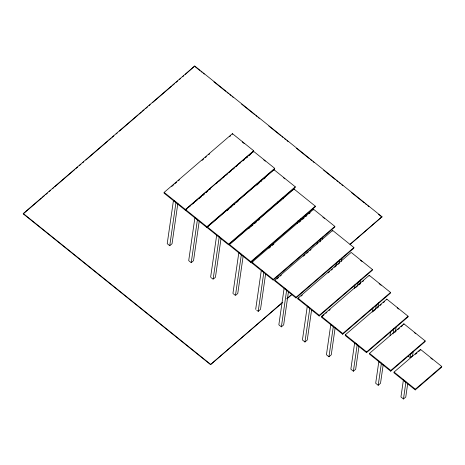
<?xml version="1.0" encoding="UTF-8"?>
<svg xmlns="http://www.w3.org/2000/svg" width="465" height="465" viewBox="0 0 465 465"><rect width="100%" height="100%" fill="white"/><g stroke="black" fill="none" stroke-linecap="round" stroke-linejoin="round"><path stroke-width="0.7" d="M281.935 303.157L210.511 364.624L23.25 213.883L23.302 213.534L194.725 66.013L381.986 216.754L350.069 244.526M252.495 152.421L253.594 151.474L253.698 150.776L232.419 133.647L164.139 192.405L164.04 193.103L185.32 210.232L186.971 208.808M185.337 74.394L194.725 66.013M169.737 245.712L175.991 202.333L173.468 200.305L167.22 243.683L169.737 245.712L172.044 243.724L177.886 203.193M185.32 210.232L185.419 209.535L253.698 150.776M185.593 209.616L185.489 210.314L206.768 227.443L274.629 169.051L274.728 168.353L253.448 151.224L185.593 209.616L206.873 226.746L206.768 227.443M191.225 262.661L197.439 219.544L194.922 217.515L188.709 260.632L191.225 262.661L193.533 260.673L199.229 221.154M207.384 227.001L207.285 227.699L228.565 244.828L295.165 187.511L295.263 186.814L273.984 169.684L207.384 227.001L228.664 244.131L228.565 244.828M210.616 277.221L216.713 234.901L219.236 236.929L213.133 279.25L211.122 277.628M232.32 134.344L232.419 133.647M221.02 238.528L215.44 277.262L213.598 278.849M210.511 364.624L282.534 302.337M229.518 244.549L229.419 245.247L250.699 262.376L315.206 206.861L315.311 206.164L294.031 189.034L229.518 244.549L250.798 261.679L250.699 262.376M232.942 293.45L238.853 252.449L241.37 254.477L235.459 295.478L233.447 293.857M253.349 151.921L253.448 151.224M243.166 256.023L237.766 293.491L235.924 295.083M257.058 184.82L257.261 183.379M260.301 181.815L260.505 180.379M251.896 262.963L252.001 262.266L313.579 209.273L334.858 226.403L334.753 227.1L273.176 280.093L251.896 262.963L253.001 262.016M273.885 170.382L273.984 169.684M255.686 309.318L261.33 270.165L263.847 272.194L258.209 311.347L256.692 310.132M265.643 273.769L260.51 309.359L258.209 311.347M277.599 203.24L277.808 201.804M280.738 200.961L280.947 199.526M283.046 198.979L283.249 197.544M273.176 280.093L273.281 279.395L334.858 226.403M274.821 280.145L274.722 280.843L296.002 297.972L353.807 248.229L353.906 247.531L332.632 230.402L274.821 280.145L296.1 297.28L296.002 297.972M293.927 189.732L294.031 189.034M281.372 326.854L286.667 290.073L284.15 288.05L278.849 324.826L281.372 326.854L283.673 324.872L288.469 291.625M297.49 223.659L297.896 220.834M300.721 220.741L301.024 218.62M303.023 218.753L303.331 216.632M297.885 298.896L297.984 298.199L351.185 252.414L372.465 269.543L372.366 270.241L319.164 316.026L297.885 298.896L298.983 297.955M313.474 209.971L313.579 209.273M317.008 244.073L317.421 241.225M304.953 342.002L309.835 308.126L307.313 306.098L302.43 339.973L304.953 342.002L307.26 340.02L311.631 309.673M320.147 241.829L320.554 238.981M322.553 239.132L322.861 236.999M319.164 316.026L319.263 315.328L372.465 269.543M332.527 231.099L332.632 230.402M321.489 316.421L321.391 317.113L342.67 334.242L390.431 293.148L390.53 292.45L369.251 275.321L321.489 316.421L342.769 333.55L342.67 334.242M335.881 266.451L336.491 262.208M339.113 263.527L339.624 259.993M341.42 261.545L341.932 258.011M328.953 356.789L333.341 326.343L330.818 324.32L326.436 354.76L328.953 356.789L331.26 354.807L335.137 327.901M345.338 334.806L345.239 335.503L366.519 352.633L407.997 316.938L408.096 316.241L386.816 299.111L345.338 334.806L366.618 351.935L366.519 352.633M354.446 288.41L354.958 284.882M357.678 285.498L358.19 281.97M359.881 284.22L360.491 279.988M353.371 371.215L357.19 344.734L354.673 342.705L350.854 369.187L353.371 371.215L355.678 369.233L358.98 346.326M369.152 276.018L369.251 275.321M372.395 312.108L373.011 307.859M375.633 309.178L376.243 304.93M369.53 353.359L369.431 354.057L390.71 371.186L425.068 341.618L425.173 340.921L403.893 323.791L369.53 353.359L390.809 370.489L390.71 371.186M377.935 307.191L378.551 302.948M386.717 299.809L386.816 299.111M378.214 385.282L381.381 363.287L378.865 361.259L375.691 383.253L378.214 385.282L380.515 383.3L383.177 364.851M390.025 335.48L390.647 331.185M393.059 333.928L393.884 328.203M395.366 331.94L396.087 326.93M394.064 372.081L393.965 372.779L415.245 389.908L441.651 367.187L441.75 366.49L420.47 349.36L394.064 372.081L415.344 389.211L415.245 389.908M403.794 324.489L403.893 323.791M403.469 398.987L405.916 382.009L403.399 379.981L400.952 396.959L403.469 398.987L405.776 397.005L407.712 383.561M408.253 356.08L410.264 357.701L410.88 353.441M413.187 351.459L412.571 355.713L410.264 357.701M420.47 349.36L420.372 350.058L418.721 351.476M23.25 213.883L41.379 198.282M42.478 197.334L44.681 195.44M45.779 194.498L47.424 193.08M49.075 191.661L50.72 190.243M52.371 188.825L53.469 187.877M54.568 186.93L74.9 169.434M75.998 168.493L77.643 167.075M79.294 165.656L80.939 164.238M82.59 162.814L83.688 161.872M85.886 159.977L107.863 141.064M108.961 140.122L111.158 138.227M112.263 137.285L113.908 135.867M116.105 133.972L117.203 133.031M119.4 131.136L138.082 115.058M139.18 114.117L141.377 112.222M142.482 111.28L144.127 109.862M145.778 108.444L147.422 107.02M149.073 105.602L150.172 104.66M152.369 102.765L171.602 86.217M172.701 85.269L174.346 83.851M175.997 82.433L177.642 81.015M179.292 79.596L180.391 78.655M182.588 76.76L183.687 75.818M171.748 186.465L173.951 184.57M175.055 183.623L176.706 182.204M178.357 180.78L179.455 179.833M202.031 160.408L203.687 158.983M205.338 157.565L206.437 156.618M208.64 154.717L209.744 153.77M229.565 136.716L230.663 135.768M189.174 206.913L190.824 205.495M192.475 204.071L194.678 202.176M195.782 201.229L197.985 199.334M199.084 198.386L201.287 196.492M202.938 195.068L204.588 193.649M206.245 192.225L207.896 190.801M209.546 189.383L210.645 188.435M216.155 183.698L217.806 182.274M218.905 181.327L221.108 179.432M222.764 178.008L224.415 176.59M226.066 175.166L227.716 173.747M229.367 172.323L231.57 170.428M232.674 169.481L234.325 168.057M235.976 166.639L237.627 165.215M239.277 163.796L240.382 162.849M246.438 157.635L247.537 156.688M249.194 155.264L251.396 153.369M199.171 198.543L201.362 196.66M203.002 195.248L204.094 194.3M206.286 192.417L207.378 191.475M209.57 189.592L210.662 188.651M242.951 160.867L244.596 159.454M246.235 158.042L247.874 156.629M249.519 155.217L250.612 154.275M206.873 226.746L274.728 168.353M227.1 210.645L228.751 209.221M230.402 207.803L232.052 206.379M233.703 204.96L234.808 204.013M237.005 202.118L238.109 201.171M256.825 185.064L259.022 183.169M260.673 181.751L261.778 180.804M263.981 178.909L265.079 177.961M228.664 244.131L295.263 186.814M248.554 228.78L250.193 227.368M251.286 226.426L252.925 225.014M254.57 223.601L256.209 222.194M258.395 220.311L259.487 219.37M250.798 261.679L315.311 206.164M268.944 248.293L270.589 246.874M272.24 245.456L273.891 244.038M299.181 222.27L300.832 220.852M302.483 219.434L304.127 218.015M305.778 216.591L306.877 215.65M309.08 213.755L310.178 212.807M276.925 278.948L278.576 277.529M280.226 276.105L281.325 275.158M303.349 256.209L304.999 254.785M306.65 253.367L308.307 251.943M309.957 250.525L311.056 249.577M286.934 298.553L291.875 294.299M350.116 244.177L381.986 216.754M286.882 298.902L291.828 294.647M296.1 297.28L353.906 247.531M301.175 296.066L302.273 295.118M328.052 272.938L329.697 271.519M331.342 270.107L332.44 269.159M334.631 267.27L335.73 266.329M337.921 264.44L339.02 263.498M321.937 316.642L324.134 314.753M325.785 313.334L326.878 312.393M329.075 310.504L330.173 309.556M355.429 287.823L357.62 285.934M358.718 284.993L360.369 283.574M362.561 281.685L363.659 280.738M342.769 333.55L390.53 292.45M373.075 311.55L375.255 309.673M376.894 308.26L378.533 306.853M380.167 305.441L381.259 304.505M383.445 302.628L384.538 301.686M366.618 351.935L408.096 316.241M394.518 332.463L396.157 331.057M397.79 329.65L399.429 328.244M401.063 326.831L402.702 325.424M390.809 370.489L425.173 340.921M415.419 354.318L417.07 352.894M415.344 389.211L441.75 366.49M194.678 66.361L199.77 70.459M200.897 71.366L202.031 72.278M203.164 73.191L204.292 74.104M213.912 81.846L225.792 91.407M226.926 92.32L228.623 93.686M229.751 94.593L230.884 95.505M232.018 96.418L233.145 97.325M241.631 104.16L254.646 114.634M255.773 115.541L256.907 116.453M258.04 117.366L259.168 118.279M268.787 126.021L280.668 135.582M281.802 136.495L282.929 137.402M284.627 138.768L285.76 139.68M286.893 140.593L288.021 141.5M296.507 148.335L309.521 158.809M310.655 159.716L311.783 160.628M312.916 161.541L314.049 162.454M323.663 170.196L335.544 179.757M336.677 180.67L337.805 181.577M338.939 182.489L340.636 183.855M341.769 184.768L342.897 185.675M351.383 192.51L364.397 202.984M365.531 203.891L366.658 204.803M367.792 205.716L368.925 206.629M378.539 214.371L381.934 217.103M242.253 141.953L244.265 143.575M263.789 159.931L265.3 161.152M283.319 177.584L284.83 178.798M322.908 217.172L324.419 218.387M360.515 260.313L362.026 261.533M379.085 283.621L381.097 285.248M397.156 307.818L398.668 309.039M414.228 332.498L415.739 333.719M430.811 358.067L432.322 359.288M297.984 298.199L319.263 315.328M252.001 262.266L273.281 279.395M164.139 192.405L185.419 209.535M23.302 213.534L210.558 364.275"/></g></svg>
